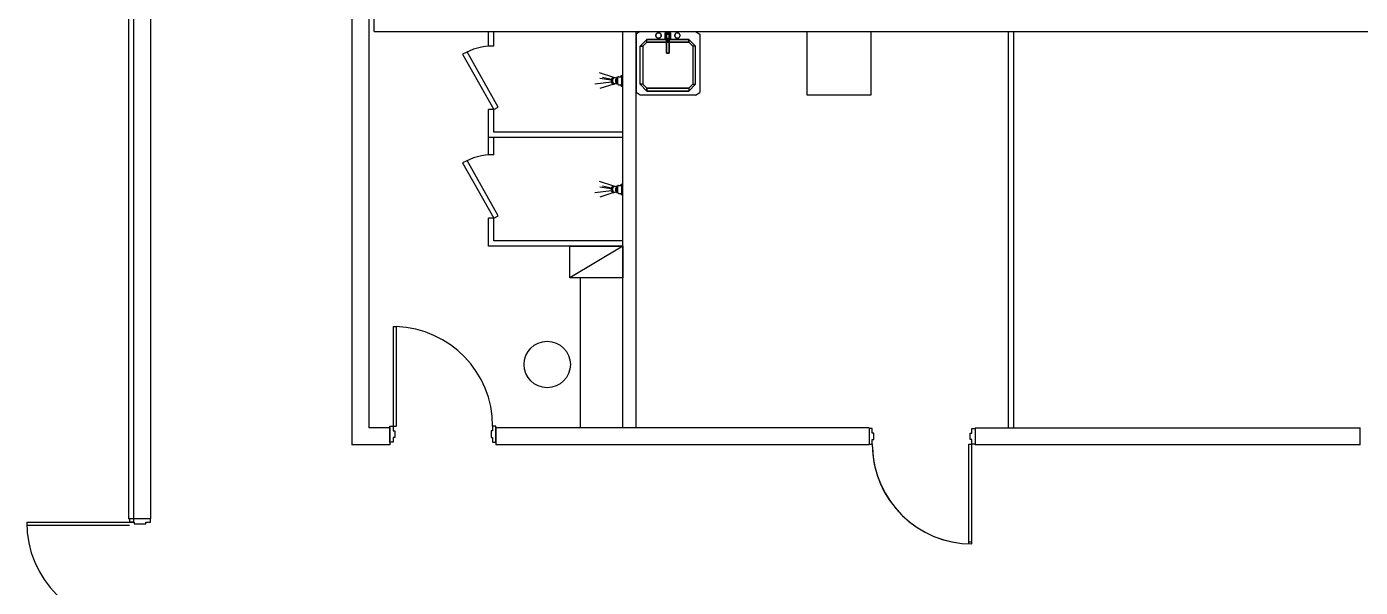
# Model space of a CAD drawing. Header units: millimetres. Extents: x -6877 to 48027, y -11108 to 34894.
# Drawn here: x 14049 to 26642, y 6442 to 11732 of the extents above; entities that cross this region are included whole.
import ezdxf

# ---------------------------------------------------------------- set-up
doc = ezdxf.new("R2010")
doc.units = ezdxf.units.MM
doc.header["$LTSCALE"] = 500
doc.layers.get('0').update_dxf_attribs({"color": 251})
doc.layers.add('동물실', color=9, linetype='Continuous')

# ---------------------------------------------------------------- blocks, each defined once
blk = doc.blocks.new('SINK')
for p, q in [((0, 262), (25, 300)), ((0, 262), (0, -262)), ((25, 300), (575, 300)), ((76, 198), (140, 262)), ((140, 262), (76, 198)), ((498, 262), (140, 262)), ((140, 262), (140, 236)), ((498, 262), (140, 262)), ((140, 236), (140, 262)), ((498, 262), (562, 198)), ((498, 236), (498, 262)), ((498, 262), (562, 198)), ((498, 236), (498, 262)), ((600, 262), (575, 300)), ((600, -262), (600, 262)), ((76, -198), (76, 198)), ((102, 198), (76, 198)), ((76, 198), (76, -198)), ((102, 198), (76, 198)), ((140, 236), (102, 198)), ((102, 198), (140, 236)), ((102, 198), (102, -198)), ((102, -198), (102, 198)), ((140, 236), (498, 236)), ((140, 236), (498, 236)), ((498, 236), (536, 198)), ((536, 198), (498, 236)), ((536, -198), (536, 198)), ((562, 198), (536, 198)), ((536, 198), (536, -198)), ((536, 198), (562, 198)), ((562, 198), (562, -198)), ((562, -198), (562, 198)), ((13, 89), (14, 96)), ((14, 96), (13, 89)), ((13, 89), (14, 96)), ((14, 96), (13, 89)), ((14, 82), (13, 89)), ((13, 89), (14, 82)), ((14, 82), (13, 89)), ((13, 89), (14, 82)), ((25, 13), (13, 25)), ((13, 25), (13, -25)), ((76, 25), (13, 25)), ((25, 13), (13, 25)), ((14, 96), (16, 102)), ((16, 102), (14, 96)), ((14, 96), (16, 102)), ((16, 102), (14, 96)), ((16, 76), (14, 82)), ((14, 82), (16, 76)), ((16, 76), (14, 82)), ((14, 82), (16, 76)), ((16, 102), (20, 107)), ((20, 107), (16, 102)), ((16, 102), (20, 107)), ((20, 107), (16, 102)), ((20, 71), (16, 76)), ((16, 76), (20, 71)), ((20, 71), (16, 76)), ((16, 76), (20, 71)), ((20, 107), (25, 111)), ((25, 111), (20, 107)), ((20, 107), (25, 111)), ((25, 111), (20, 107)), ((25, 67), (20, 71)), ((20, 71), (25, 67)), ((25, 67), (20, 71)), ((20, 71), (25, 67)), ((25, 111), (32, 114)), ((32, 114), (25, 111)), ((25, 111), (32, 114)), ((32, 114), (25, 111)), ((32, 64), (25, 67)), ((25, 67), (32, 64)), ((32, 64), (25, 67)), ((25, 67), (32, 64)), ((25, 13), (25, -13)), ((89, 13), (25, 13)), ((25, 13), (25, -13)), ((25, 13), (64, 13)), ((89, 13), (25, 13)), ((32, 114), (38, 115)), ((38, 115), (32, 114)), ((32, 114), (38, 115)), ((38, 115), (32, 114)), ((38, 64), (32, 64)), ((32, 64), (38, 64)), ((38, 64), (32, 64)), ((32, 64), (38, 64)), ((38, 115), (45, 114)), ((45, 114), (38, 115)), ((38, 115), (45, 114)), ((45, 114), (38, 115)), ((38, 64), (45, 64)), ((45, 64), (38, 64)), ((38, 64), (45, 64)), ((45, 64), (38, 64)), ((45, 114), (51, 111)), ((51, 111), (45, 114)), ((45, 114), (51, 111)), ((51, 111), (45, 114)), ((51, 67), (45, 64)), ((45, 64), (51, 67)), ((51, 67), (45, 64)), ((45, 64), (51, 67)), ((51, 111), (56, 107)), ((56, 107), (51, 111)), ((51, 111), (56, 107)), ((56, 107), (51, 111)), ((56, 71), (51, 67)), ((51, 67), (56, 71)), ((56, 71), (51, 67)), ((51, 67), (56, 71)), ((56, 107), (60, 102)), ((60, 102), (56, 107)), ((56, 107), (60, 102)), ((60, 102), (56, 107)), ((60, 76), (56, 71)), ((56, 71), (60, 76)), ((60, 76), (56, 71)), ((56, 71), (60, 76)), ((60, 102), (63, 96)), ((63, 96), (60, 102)), ((60, 102), (63, 96)), ((63, 96), (60, 102)), ((63, 82), (60, 76)), ((60, 76), (63, 82)), ((63, 82), (60, 76)), ((60, 76), (63, 82)), ((63, 96), (64, 89)), ((64, 89), (63, 96)), ((63, 96), (64, 89)), ((64, 89), (63, 96)), ((64, 89), (63, 82)), ((63, 82), (64, 89)), ((64, 89), (63, 82)), ((63, 82), (64, 89)), ((76, 25), (64, 13)), ((64, 13), (76, 25)), ((64, 13), (64, -13)), ((102, 13), (64, 13)), ((64, 13), (64, -13)), ((102, 13), (64, 13)), ((76, -25), (76, 25)), ((89, 13), (204, 13)), ((89, -13), (89, 13)), ((89, -13), (89, 13)), ((89, 13), (102, 13)), ((102, 13), (89, 13)), ((89, 13), (204, 13)), ((102, 13), (204, 13)), ((102, 13), (102, -13)), ((102, -13), (102, 13)), ((204, 13), (102, 13)), ((204, 13), (204, -13)), ((204, 13), (204, -13)), ((204, -13), (204, 13)), ((204, 13), (204, -13)), ((25, -13), (13, -25)), ((25, -13), (13, -25)), ((13, -25), (76, -25)), ((13, -89), (14, -82)), ((14, -82), (13, -89)), ((13, -89), (14, -82)), ((14, -82), (13, -89)), ((14, -96), (13, -89)), ((13, -89), (14, -96)), ((14, -96), (13, -89)), ((13, -89), (14, -96)), ((14, -82), (16, -76)), ((16, -76), (14, -82)), ((14, -82), (16, -76)), ((16, -76), (14, -82)), ((16, -102), (14, -96)), ((14, -96), (16, -102)), ((16, -102), (14, -96)), ((14, -96), (16, -102)), ((16, -76), (20, -71)), ((20, -71), (16, -76)), ((16, -76), (20, -71)), ((20, -71), (16, -76)), ((20, -107), (16, -102)), ((16, -102), (20, -107)), ((20, -107), (16, -102)), ((16, -102), (20, -107)), ((20, -71), (25, -67)), ((25, -67), (20, -71)), ((20, -71), (25, -67)), ((25, -67), (20, -71)), ((25, -111), (20, -107)), ((20, -107), (25, -111)), ((25, -111), (20, -107)), ((20, -107), (25, -111)), ((25, -13), (89, -13)), ((25, -13), (64, -13)), ((89, -13), (25, -13)), ((25, -67), (32, -64)), ((32, -64), (25, -67)), ((25, -67), (32, -64)), ((32, -64), (25, -67)), ((32, -114), (25, -111)), ((25, -111), (32, -114)), ((32, -114), (25, -111)), ((25, -111), (32, -114)), ((32, -64), (38, -64)), ((38, -64), (32, -64)), ((32, -64), (38, -64)), ((38, -64), (32, -64)), ((38, -115), (32, -114)), ((32, -114), (38, -115)), ((38, -115), (32, -114)), ((32, -114), (38, -115)), ((38, -64), (45, -64)), ((45, -64), (38, -64)), ((38, -64), (45, -64)), ((45, -64), (38, -64)), ((45, -114), (38, -115)), ((38, -115), (45, -114)), ((45, -114), (38, -115)), ((38, -115), (45, -114)), ((45, -64), (51, -67)), ((51, -67), (45, -64)), ((45, -64), (51, -67)), ((51, -67), (45, -64)), ((51, -111), (45, -114)), ((45, -114), (51, -111)), ((51, -111), (45, -114)), ((45, -114), (51, -111)), ((51, -67), (56, -71)), ((56, -71), (51, -67)), ((51, -67), (56, -71)), ((56, -71), (51, -67)), ((56, -107), (51, -111)), ((51, -111), (56, -107)), ((56, -107), (51, -111)), ((51, -111), (56, -107)), ((56, -71), (60, -76)), ((60, -76), (56, -71)), ((56, -71), (60, -76)), ((60, -76), (56, -71)), ((60, -102), (56, -107)), ((56, -107), (60, -102)), ((60, -102), (56, -107)), ((56, -107), (60, -102)), ((60, -76), (63, -82)), ((63, -82), (60, -76)), ((60, -76), (63, -82)), ((63, -82), (60, -76)), ((63, -96), (60, -102)), ((60, -102), (63, -96)), ((63, -96), (60, -102)), ((60, -102), (63, -96)), ((63, -82), (64, -89)), ((63, -82), (64, -89)), ((64, -89), (63, -82)), ((63, -82), (64, -89)), ((64, -89), (63, -96)), ((63, -96), (64, -89)), ((64, -89), (63, -96)), ((63, -96), (64, -89)), ((64, -13), (76, -25)), ((76, -25), (64, -13)), ((64, -13), (102, -13)), ((64, -13), (102, -13)), ((204, -13), (89, -13)), ((102, -13), (89, -13)), ((89, -13), (204, -13)), ((102, -13), (89, -13)), ((204, -13), (102, -13)), ((204, -13), (102, -13)), ((140, -262), (76, -198)), ((76, -198), (102, -198)), ((76, -198), (140, -262)), ((102, -198), (76, -198)), ((102, -198), (140, -236)), ((140, -236), (102, -198)), ((140, -236), (498, -236)), ((140, -262), (140, -236)), ((140, -236), (498, -236)), ((140, -262), (140, -236)), ((562, -198), (498, -262)), ((498, -236), (536, -198)), ((498, -262), (562, -198)), ((536, -198), (498, -236)), ((498, -236), (498, -262)), ((498, -236), (498, -262)), ((536, -198), (562, -198)), ((536, -198), (562, -198)), ((0, -262), (25, -300)), ((25, -300), (575, -300)), ((498, -262), (140, -262)), ((498, -262), (140, -262)), ((600, -262), (575, -300))]:
    blk.add_line(p, q)

msp = doc.modelspace()

# ---------------------------------------------------------------- linework, layer by layer
at = {"layer": '동물실', "color": 251}
for p, q in [((15009, 18517), (15009, 7087.2)), ((15059, 18487.2), (15059, 7057.2)), ((15219, 18487.2), (15219, 7087.2)), ((17119, 16737.2), (17119, 7787.2)), ((17119, 16737.2), (17119, 7787.2)), ((17279, 16737.2), (17279, 11727.2)), ((17329, 11687.2), (17329, 16737.2)), ((17279, 11727.2), (17279, 7947.2)), ((17329, 11687.2), (28519, 11687.2)), ((18409, 11549.4), (18409, 11687.2)), ((18459, 11549.4), (18459, 11687.2)), ((19679, 7947.2), (19679, 11687.2)), ((19804, 7947.2), (19804, 11687.2)), ((21419, 11687.2), (22019, 11687.2)), ((21419, 11087.2), (21419, 11687.2)), ((21419, 11687.2), (22019, 11687.2)), ((21419, 11087.2), (21419, 11687.2)), ((22019, 11687.2), (22019, 11087.2)), ((22019, 11687.2), (22019, 11087.2)), ((23319, 7947.2), (23319, 11687.2)), ((23369, 7947.2), (23369, 11687.2)), ((18163.8, 11471.7), (18459, 10949.4)), ((18502.5, 10974), (18208.3, 11494.5)), ((18459, 11549.4), (18409, 11549.4)), ((19570.5, 11208.1), (19413.9, 11189.8)), ((19594.7, 11252.4), (19456.8, 11297.6)), ((19568.5, 11227.8), (19461.9, 11242.8)), ((19569.9, 11234.2), (19485.5, 11253.4)), ((19625.5, 11245.2), (19594.7, 11252.4)), ((19618.7, 11246.8), (19618.7, 11250.1)), ((19629.7, 11252.1), (19620.7, 11252.1)), ((19621, 11235.8), (19629.7, 11235.8)), ((19621, 11208.3), (19629.7, 11208.3)), ((19629.7, 11222.1), (19629.7, 11252.1)), ((19629.7, 11192.1), (19629.7, 11222.1)), ((19637.7, 11260.1), (19660.7, 11260.1)), ((19663.7, 11272.3), (19668.7, 11272.3)), ((19663.7, 11259.5), (19663.7, 11272.3)), ((19668.7, 11172.3), (19668.7, 11272.3)), ((19668.7, 11192.1), (19668.7, 11252.1)), ((19592.4, 11191.4), (19461.7, 11149.2)), ((19625.5, 11199), (19594.7, 11191.8)), ((19618.7, 11194.1), (19618.7, 11197.4)), ((19629.7, 11192.1), (19620.7, 11192.1)), ((19637.7, 11184.1), (19660.7, 11184.1)), ((19663.7, 11172.3), (19663.7, 11184.6)), ((19663.7, 11172.3), (19668.7, 11172.3)), ((22019, 11087.2), (21419, 11087.2)), ((22019, 11087.2), (21419, 11087.2)), ((18459, 10949.4), (18502.5, 10974)), ((18459, 10949.4), (18409, 10949.4)), ((18409, 10687.2), (18409, 10949.4)), ((18459, 10737.2), (18459, 10949.4)), ((19679, 10737.2), (18459, 10737.2)), ((18409, 10524.4), (18409, 10687.2)), ((19679, 10687.2), (18409, 10687.2)), ((18459, 10524.4), (18459, 10687.2)), ((18502.5, 9949), (18208.3, 10469.5)), ((18459, 10524.4), (18409, 10524.4)), ((18163.8, 10446.7), (18459, 9924.4)), ((19594.7, 10227.4), (19456.8, 10272.6)), ((19568.5, 10202.8), (19461.9, 10217.8)), ((19569.9, 10209.2), (19485.5, 10228.4)), ((19625.5, 10220.2), (19594.7, 10227.4)), ((19618.7, 10221.8), (19618.7, 10225.1)), ((19629.7, 10227.1), (19620.7, 10227.1)), ((19621, 10210.8), (19629.7, 10210.8)), ((19629.7, 10197.1), (19629.7, 10227.1)), ((19637.7, 10235.1), (19660.7, 10235.1)), ((19663.7, 10247.3), (19668.7, 10247.3)), ((19663.7, 10234.5), (19663.7, 10247.3)), ((19668.7, 10147.3), (19668.7, 10247.3)), ((19668.7, 10167.1), (19668.7, 10227.1)), ((19570.5, 10183.1), (19413.9, 10164.8)), ((19592.4, 10166.4), (19461.7, 10124.2)), ((19625.5, 10174), (19594.7, 10166.8)), ((19618.7, 10169.1), (19618.7, 10172.4)), ((19629.7, 10167.1), (19620.7, 10167.1)), ((19621, 10183.3), (19629.7, 10183.3)), ((19629.7, 10167.1), (19629.7, 10197.1)), ((19637.7, 10159.1), (19660.7, 10159.1)), ((19663.7, 10147.3), (19663.7, 10159.6)), ((19663.7, 10147.3), (19668.7, 10147.3)), ((18459, 9924.4), (18502.5, 9949)), ((18459, 9924.4), (18409, 9924.4)), ((18409, 9662.2), (18409, 9924.4)), ((18459, 9712.2), (18459, 9924.4)), ((19679, 9712.2), (18459, 9712.2)), ((19679, 9662.2), (18409, 9662.2)), ((19679, 9662.2), (19179, 9362.2)), ((19179, 9362.2), (19179, 9662.2)), ((19179, 9662.2), (19679, 9662.2)), ((19679, 9662.2), (19679, 9362.2)), ((19679, 9362.2), (19179, 9362.2)), ((19279, 7947.2), (19279, 9362.2)), ((17509, 8902.2), (17509, 7962.2)), ((17509, 8902.2), (17539, 8902.2)), ((17509, 8902.2), (17509, 7962.2)), ((17509, 8902.2), (17539, 8902.2)), ((17539, 8902.2), (17539, 7962.2)), ((17539, 8902.2), (17539, 7962.2)), ((17479, 7947.2), (17279, 7947.2)), ((17479, 7812.2), (17479, 7962.2)), ((17479, 7962.2), (17509, 7962.2)), ((17479, 7812.2), (17479, 7962.2)), ((17479, 7962.2), (17509, 7962.2)), ((17479, 7947.2), (17479, 7787.2)), ((17509, 7962.2), (17539, 7962.2)), ((17509, 7962.2), (17539, 7962.2)), ((17509, 7962.2), (17509, 7917.2)), ((17509, 7962.2), (17509, 7917.2)), ((18479, 7962.2), (18449, 7962.2)), ((18449, 7962.2), (18449, 7917.2)), ((18479, 7962.2), (18449, 7962.2)), ((18449, 7962.2), (18449, 7917.2)), ((18479, 7812.2), (18479, 7962.2)), ((18479, 7812.2), (18479, 7962.2)), ((22004, 7947.2), (18479, 7947.2)), ((18479, 7947.2), (18479, 7787.2)), ((22004, 7947.2), (22004, 7787.2)), ((22004, 7942.2), (22004, 7792.2)), ((22034, 7942.2), (22004, 7942.2)), ((22004, 7942.2), (22004, 7792.2)), ((22034, 7942.2), (22004, 7942.2)), ((22034, 7897.2), (22034, 7942.2)), ((22034, 7897.2), (22034, 7942.2)), ((22974, 7897.2), (22974, 7942.2)), ((22974, 7942.2), (23004, 7942.2)), ((22974, 7897.2), (22974, 7942.2)), ((22974, 7942.2), (23004, 7942.2)), ((23004, 7947.2), (23004, 7787.2)), ((23004, 7947.2), (26642.3, 7947.2)), ((23004, 7942.2), (23004, 7792.2)), ((23004, 7942.2), (23004, 7792.2)), ((26642.3, 7787.2), (26642.3, 7947.2)), ((17509, 7812.2), (17479, 7812.2)), ((17509, 7812.2), (17479, 7812.2)), ((17509, 7917.2), (17524, 7917.2)), ((17509, 7917.2), (17524, 7917.2)), ((17524, 7857.2), (17509, 7857.2)), ((17509, 7857.2), (17509, 7812.2)), ((17524, 7857.2), (17509, 7857.2)), ((17509, 7857.2), (17509, 7812.2)), ((17524, 7917.2), (17524, 7857.2)), ((17524, 7917.2), (17524, 7857.2)), ((18449, 7917.2), (18434, 7917.2)), ((18434, 7917.2), (18434, 7857.2)), ((18449, 7917.2), (18434, 7917.2)), ((18434, 7917.2), (18434, 7857.2)), ((18434, 7857.2), (18449, 7857.2)), ((18434, 7857.2), (18449, 7857.2)), ((18449, 7857.2), (18449, 7812.2)), ((18449, 7857.2), (18449, 7812.2)), ((18449, 7812.2), (18479, 7812.2)), ((18449, 7812.2), (18479, 7812.2)), ((22049, 7897.2), (22034, 7897.2)), ((22049, 7897.2), (22034, 7897.2)), ((22034, 7792.2), (22034, 7837.2)), ((22034, 7837.2), (22049, 7837.2)), ((22034, 7792.2), (22034, 7837.2)), ((22034, 7837.2), (22049, 7837.2)), ((22049, 7837.2), (22049, 7897.2)), ((22049, 7837.2), (22049, 7897.2)), ((22959, 7837.2), (22959, 7897.2)), ((22959, 7897.2), (22974, 7897.2)), ((22959, 7837.2), (22959, 7897.2)), ((22959, 7897.2), (22974, 7897.2)), ((22974, 7837.2), (22959, 7837.2)), ((22974, 7837.2), (22959, 7837.2)), ((22974, 7792.2), (22974, 7837.2)), ((22974, 7792.2), (22974, 7837.2)), ((17479, 7787.2), (17119, 7787.2)), ((22004, 7787.2), (18479, 7787.2)), ((22004, 7792.2), (22034, 7792.2)), ((22004, 7792.2), (22034, 7792.2)), ((22944, 6852.2), (22944, 7792.2)), ((22944, 7792.2), (22974, 7792.2)), ((22944, 6852.2), (22944, 7792.2)), ((22974, 6852.2), (22974, 7792.2)), ((22974, 6852.2), (22974, 7792.2)), ((23004, 7792.2), (22974, 7792.2)), ((23004, 7792.2), (22974, 7792.2)), ((26642.3, 7787.2), (23004, 7787.2)), ((14049, 7057.2), (15019, 7057.2)), ((14049, 7057.2), (15019, 7057.2)), ((15019, 7087.2), (15009, 7087.2)), ((15219, 7087.2), (15019, 7087.2)), ((15019, 7087.2), (15019, 7057.2)), ((15219, 7087.2), (15019, 7087.2)), ((15019, 7087.2), (15019, 7057.2)), ((15019, 7057.2), (15064, 7057.2)), ((15019, 7057.2), (15064, 7057.2)), ((15064, 7057.2), (15019, 7057.2)), ((15064, 7057.2), (15064, 7042.2)), ((15064, 7057.2), (15064, 7042.2)), ((15174, 7042.2), (15174, 7057.2)), ((15174, 7057.2), (15219, 7057.2)), ((15174, 7042.2), (15174, 7057.2)), ((15174, 7057.2), (15219, 7057.2)), ((15219, 7057.2), (15219, 7087.2)), ((15219, 7057.2), (15219, 7087.2)), ((14049.5, 7027.2), (15019, 7027.2)), ((14049.5, 7027.2), (15019, 7027.2)), ((15064, 7042.2), (15174, 7042.2)), ((15064, 7042.2), (15174, 7042.2)), ((22944, 6872.2), (22974, 6872.2)), ((22944, 6872.2), (22974, 6872.2))]:
    msp.add_line(p, q, dxfattribs=at)
msp.add_circle((18964.7, 8544.9), 219.1, dxfattribs=at)
for centre, radius, start, end in [((18459, 10949.4), 600, 90, 119.47589), ((19609.6, 11222.1), 41.5, 162.98678, 180), ((19609.6, 11222.1), 41.5, 180, 197.01322), ((19600.4, 11224.9), 31.9, 143.54641, 162.98678), ((19600.4, 11219.2), 31.9, 197.01322, 216.45359), ((19594.5, 11229.2), 24.6, 119.28052, 143.54641), ((19610, 11221.5), 30.2, 116.60074, 178.83245), ((19610, 11222.7), 30.2, 181.16755, 243.39926), ((19590.8, 11235.8), 17, 90, 119.28052), ((19590.8, 11235.8), 17, 76.81862, 90), ((19604.3, 11226.1), 23.7, 86.04254, 109.38076), ((19610, 11221.5), 30.2, 104.59679, 104.99057), ((19641.8, 11222.1), 32.6, 163.68605, 180), ((19641.8, 11222.1), 32.6, 180, 196.31395), ((19633.8, 11224.4), 24.2, 144.75484, 163.68605), ((19633.8, 11219.7), 24.2, 196.31395, 215.24516), ((19628.7, 11228), 18, 120.37899, 144.75484), ((19644.8, 11222.1), 30.1, 169.27274, 180), ((19644.8, 11222.1), 30.1, 180, 190.72726), ((19633, 11224.3), 18.1, 155.42253, 169.27274), ((19633, 11219.8), 18.1, 190.72726, 204.57747), ((19625.6, 11227.7), 9.93, 132.16593, 155.42253), ((19625.6, 11216.4), 9.93, 204.57747, 227.83407), ((19620.7, 11250.1), 2, 90, 180), ((19621, 11232.7), 3.12, 90, 132.16593), ((19621, 11211.4), 3.12, 227.83407, 270), ((19625.5, 11233.4), 11.7, 90, 120.37899), ((19625.5, 11233.4), 11.7, 69.23985, 90), ((19637.7, 11252.1), 8, 90, 180), ((19660.7, 11252.1), 8, 0, 90), ((19594.5, 11214.9), 24.6, 216.45359, 240.71948), ((19590.8, 11208.3), 17, 240.71948, 270), ((19590.8, 11208.3), 17, 270, 283.18138), ((19604.3, 11218), 23.7, 250.61924, 273.95746), ((19610, 11222.7), 30.2, 255.00943, 255.40321), ((19628.7, 11216.2), 18, 215.24516, 239.62101), ((19620.7, 11194.1), 2, 180, 270), ((19625.5, 11210.7), 11.7, 239.62101, 270), ((19625.5, 11210.7), 11.7, 270, 290.76015), ((19637.7, 11192.1), 8, 180, 270), ((19660.7, 11192.1), 8, 270, 0), ((18459, 9924.4), 600, 90, 119.47589), ((19609.6, 10197.1), 41.5, 162.98678, 180), ((19600.4, 10199.9), 31.9, 143.54641, 162.98678), ((19594.5, 10204.2), 24.6, 119.28052, 143.54641), ((19610, 10196.4), 30.2, 116.60074, 178.83245), ((19590.8, 10210.8), 17, 90, 119.28052), ((19590.8, 10210.8), 17, 76.81862, 90), ((19604.3, 10201.1), 23.7, 86.04254, 109.38076), ((19610, 10196.4), 30.2, 104.59679, 104.99057), ((19641.8, 10197.1), 32.6, 163.68605, 180), ((19633.8, 10199.4), 24.2, 144.75484, 163.68605), ((19628.7, 10203), 18, 120.37899, 144.75484), ((19644.8, 10197.1), 30.1, 169.27274, 180), ((19633, 10199.3), 18.1, 155.42253, 169.27274), ((19625.6, 10202.7), 9.93, 132.16593, 155.42253), ((19620.7, 10225.1), 2, 90, 180), ((19621, 10207.7), 3.12, 90, 132.16593), ((19625.5, 10208.4), 11.7, 90, 120.37899), ((19625.5, 10208.4), 11.7, 69.23985, 90), ((19637.7, 10227.1), 8, 90, 180), ((19660.7, 10227.1), 8, 0, 90), ((19609.6, 10197.1), 41.5, 180, 197.01322), ((19600.4, 10194.2), 31.9, 197.01322, 216.45359), ((19594.5, 10189.9), 24.6, 216.45359, 240.71948), ((19610, 10197.7), 30.2, 181.16755, 243.39926), ((19590.8, 10183.3), 17, 240.71948, 270), ((19590.8, 10183.3), 17, 270, 283.18138), ((19604.3, 10193), 23.7, 250.61924, 273.95746), ((19610, 10197.7), 30.2, 255.00943, 255.40321), ((19641.8, 10197.1), 32.6, 180, 196.31395), ((19633.8, 10194.7), 24.2, 196.31395, 215.24516), ((19628.7, 10191.2), 18, 215.24516, 239.62101), ((19644.8, 10197.1), 30.1, 180, 190.72726), ((19633, 10194.8), 18.1, 190.72726, 204.57747), ((19625.6, 10191.4), 9.93, 204.57747, 227.83407), ((19620.7, 10169.1), 2, 180, 270), ((19621, 10186.4), 3.12, 227.83407, 270), ((19625.5, 10185.7), 11.7, 239.62101, 270), ((19625.5, 10185.7), 11.7, 270, 290.76015), ((19637.7, 10167.1), 8, 180, 270), ((19660.7, 10167.1), 8, 270, 0), ((17509, 7962.2), 940, 360, 88.1729), ((17509, 7962.2), 940, 360, 88.1729), ((22974, 7792.2), 940, 180, 270), ((22974, 7792.2), 940, 181.8271, 270), ((15019, 7057.2), 970, 180.00002, 270.00001), ((15019, 7057.2), 970, 180.00002, 270.00001)]:
    msp.add_arc(centre, radius, start, end, dxfattribs=at)

# ---------------------------------------------------------------- block references
at = {"layer": '동물실', "color": 251, "xscale": -1, "rotation": 90}
msp.add_blockref('SINK', (20104, 11687.2), dxfattribs=at)

doc.saveas('drawing.dxf')
